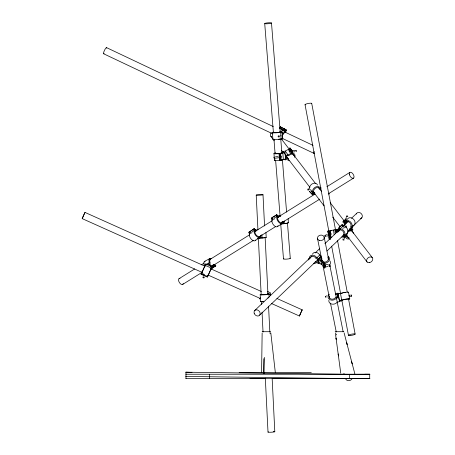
<?xml version="1.0" encoding="UTF-8"?>
<svg xmlns="http://www.w3.org/2000/svg" width="455" height="455" viewBox="0 0 455 455"><rect width="100%" height="100%" fill="white"/><g stroke="black" fill="none" stroke-linecap="round" stroke-linejoin="round"><path stroke-width="0.68" d="M261.585 372.213L262.143 333.054M345.442 234.922L346.869 236.577A3.293 2.178 -47.8 0 0 349.178 237.863M264.059 373.566L264.327 357.363M263.508 373.566L263.82 358.711M345.112 224.412L345.123 223.826L347.575 221.494M270.486 294.209L267.807 294.317A3.293 0.284 -2.8 0 1 263.525 294.703A3.293 0.284 -2.8 0 1 261.671 294.419M295.841 150.753C296.108 149.075 296.853 152.374 295.938 151.27M313.319 263.28L315.349 263.252L316.316 262.728L318.489 263.399L318.978 258.52L320.701 256.876M202.168 272.414L82.201 218.622L83.498 215.471L84.983 212.411L204.955 266.203M84.983 212.451L82.213 218.616M301.892 310.412L302.228 309.815L299.441 316.026L299.999 314.564M204.682 266.391L201.992 272.397L202.117 272.016M210.927 269.189L208.197 275.167M214.817 265.328L214.919 264.719M282.982 152.175L283.112 151.39L285.308 151.083L288.419 149.342L291.871 154.148L292.269 154.154A3.293 2.366 -34.9 0 1 293.867 155.712M289.13 160.513A4.527 3.259 -34.9 0 1 287.253 159.546L285.058 159.853L285.837 155.292L283.112 151.39M288.305 150.008L288.419 149.342M290.125 148.046L289.92 149.251L292.639 153.153L292.849 151.947L290.125 148.046L289.505 148.131L289.147 150.241L289.545 150.252M291.871 154.148L292.229 152.033L289.505 148.131M346.784 221.596L345.311 222.995L342.996 222.097L343.104 221.522L346.039 218.724M346.244 217.376L345.931 219.299L342.996 222.097M343.059 238.34L343.292 237.072M344.378 238.642L344.617 237.374M344.424 235.696L345.851 236.992L344.64 237.26L344.748 236.685L343.798 235.826M349.013 230.401L349.622 230.639L350.003 228.592A4.527 3.646 46.4 0 0 350.97 222.41A4.527 3.646 46.4 0 0 344.48 221.892L343.104 221.522M344.424 222.034L347.421 219.088A4.527 3.646 46.4 0 1 353.905 219.611A4.527 3.646 46.4 0 1 352.938 225.794L352.562 227.836L349.622 230.639M353.325 233.267A4.527 2.997 -47.8 0 0 352.426 231.601L352.801 229.559L351.755 228.609M280.724 156.44C281.002 155.274 281.742 157.584 280.951 157.345M323.425 264.184C323.886 262.063 322.237 265.276 323.329 264.406M289.061 151.452L289.522 151.469L289.551 152.402M345.044 234.74L345.993 235.605L347.842 232.619L348.217 230.577L352.801 229.559M347.165 234.843L347 235.377L345.993 235.605M338.617 230.128L336.165 232.46L337.923 231.919L338.73 230.435L340.181 229.252M269.878 294.448L267.494 292.952M308.626 259.595L308.632 258.713L308.302 260.021M259.862 298.73L259.742 299.066L260.51 297.866M206.928 275.599L207.844 276.179L211.444 268.075L205.114 265.362L205.671 263.974L211.916 266.778L211.359 268.166M345.311 222.995L345.453 222.643A3.293 2.65 46.4 0 1 349.576 222.421A3.293 2.65 46.4 0 1 350.572 226.738M201.076 274.251L201.235 273.864L207.48 276.663L207.321 277.055L201.076 274.251L202.202 271.749L201.918 272.346M204.562 266.579L205.034 265.407L204.426 266.675M207.389 264.747L208.805 263.974L209.363 262.586A4.527 2.349 61.3 0 1 211.16 258.565M210.807 269.383L211.279 268.205M211.916 266.778L211.023 268.643L212.286 267.955L212.843 266.567L213.645 266.653L214.601 265.913L213.839 265.043L212.485 265.43L211.979 266.693L209.761 264.156L210.233 262.984A3.293 1.712 61.3 0 1 210.585 259.555M211.092 268.786L215.818 265.902L214.896 264.85L213.753 265.47M300.084 314.371L300.351 313.757M300.539 313.319L300.738 312.881M300.937 312.437L301.824 310.549M285.78 132.359A4.527 0.904 -61.7 0 0 285.791 131.256L279.688 128.071L280.445 126.78L286.354 129.959L285.751 131.256L279.836 128.077L280.445 126.78M282.236 135.22L282.964 133.656L285.308 131.376L279.398 128.202M282.339 135.527L285.308 131.376M283.909 131.7L285.092 132.331L286.354 129.959M205.671 263.974L204.562 266.294L205.694 265.674M207.48 276.663L207.941 275.696M207.321 277.055L207.827 275.997M269.582 294.715L270.554 292.935L267.506 291.376M324.159 265.856L323.812 266.505L323.044 266.158L321.645 264.315L319.467 263.638L318.517 259.885L320.843 255.46M324.768 268.023L323.812 264.275L324.426 263.104L325.382 266.852L324.768 268.023L324.153 267.836L322.862 262.751L323.368 261.779L321.844 260.095L319.865 259.481L321.349 256.66L321.986 259.162M324.153 267.836L325.234 265.783L325.672 265.845M279.057 216.381L280.291 216.051M313.171 191.51L314.286 192.761L312.784 194.837L312.312 194.592L313.171 193.409L311.044 191.026M312.539 192.22L314.24 194.126L314.951 193.148M302.2 309.844L276.936 298.48M205.114 265.362L201.485 273.523L201.582 273.199L204.642 274.57M342.865 235.542A3.293 2.65 46.4 0 0 343.559 232.243A3.293 2.65 46.4 0 0 340.408 229.929L340.016 229.974L338.912 227.682L341.847 224.884L342.393 224.713L343.184 226.004A4.527 3.646 46.4 0 1 344.401 226.26M338.912 227.682L342.393 224.713M335.676 233.512L334.92 231.936L337.855 229.138L339.146 228.74M334.92 231.936L336.848 231.339L337.246 230.287L339.663 228.171M339.453 227.517L340.084 228.819L343.019 226.021M254.516 310.725L312.022 255.903M315.105 252.969L319.728 248.561M324.864 243.67L339.754 229.474M342.831 226.539L348.485 221.153M351.561 218.212L356.697 213.321M337.923 231.919L339.39 230.514M309.366 259.282A4.527 3.646 46.4 0 1 311.8 255.227A4.527 3.646 46.4 0 1 316.805 257.849L319.74 255.045L320.826 255.386M350.003 228.592L352.938 225.794M259.686 315.116L318.221 259.316M326.952 250.995L344.412 234.353M348.007 230.93L361.873 217.712M318.489 263.399L319.228 262.694M285.837 155.292L288.032 154.99L291.143 153.244L290.973 154.245L288.692 155.61L286.695 155.883L286.201 158.789L288.06 158.533A3.293 2.366 -34.9 0 0 288.533 159.091M281.941 138.57L280.98 138.73M254.299 228.655L249.169 232.084L254.299 228.655L255.494 230.901L254.544 231.578M249.846 233.369L250.904 232.619M251.962 231.874L254.925 229.832L254.516 230.054A4.527 2.383 54.7 0 0 256.455 236.247A4.527 2.383 54.7 0 0 260.556 235.684L261.898 235.44L257.143 238.807M254.408 230.457L255.465 229.707L257.018 230.122M272.34 219.208L272.255 219.264A4.527 2.429 58.1 0 0 273.768 225.219A4.527 2.429 58.1 0 0 278.033 225.731M254.601 231.783L256.41 230.787M272.113 218.77L271.663 217.899L276.572 214.845L277.163 216.21A4.527 2.429 58.1 0 0 279.137 222.637A4.527 2.429 58.1 0 0 283.05 221.687L284.329 221.318L281.895 222.831M255.232 240.615L259.987 237.248M276.572 214.845L276.936 214.737L277.914 217.171A3.293 1.763 58.1 0 0 279.142 221.653A3.293 1.763 58.1 0 0 282.168 221.608M276.936 214.737L271.663 217.899M321.054 187.363L320.149 187.926L320.968 188.848M273.95 218.207L277.249 216.153M277.135 217.649L278.119 217.035M179.008 278.705L194.694 268.945M201.332 264.816L204.352 262.939M209.181 259.936L249.607 234.786M254.436 231.777L272.539 220.516M277.368 217.513L314.78 194.239M326.849 186.732L349.781 172.462M277.647 217.462L279.017 216.842M281.958 222.364L283.05 221.687M182.813 284.335L202.122 272.323M212.383 265.936L253.412 240.411M258.844 237.032L275.741 226.522M281.173 223.143L319.791 199.114M328.243 193.858L353.586 178.093M277.624 226.459L282.532 223.405M314.911 262.137L315.616 261.705L317.59 262.319L317.903 259.208L316.06 258.639A3.293 2.65 46.4 0 0 312.926 256.296A3.293 2.65 46.4 0 0 310.418 258.252M250.17 233.193L249.761 233.415A4.527 2.383 54.7 0 0 251.228 239.131A4.527 2.383 54.7 0 0 255.67 239.967M204.477 261.46L209.613 258.65M209.363 262.586L204.227 265.396A4.527 2.349 61.3 0 1 205.16 261.215M212.502 265.288L214.043 264.446L215.659 266.294M210.944 266.272L212.485 265.43M212.809 265.606L213.839 265.043M212.32 267.165L214.601 265.913M210.682 268.712L215.818 265.902M255.494 230.901L255.278 231.015A3.293 1.735 54.7 0 0 255.812 234.501A3.293 1.735 54.7 0 0 258.94 236.424M281.435 132.291L281.344 131.159L280.621 131.518L281.241 131.933L279.984 131.762M273.119 132.115A4.527 0.597 -4.6 0 0 274.297 132.843A4.527 0.597 -4.6 0 0 280.507 132.223L282.214 132.035L282.754 138.803L281.048 138.985A4.527 0.597 -4.6 0 1 275.446 139.605A4.527 0.597 -4.6 0 1 273.074 139.099M280.496 158.09L280.655 160.12L285.558 159.375L285.018 152.607L280.115 153.352L280.388 156.736M186.419 376.501L185.828 376.444L349.429 378.588L369.83 378.532L364.774 378.492M328.59 231.288L329.187 231.06L330.233 237.669L329.63 237.897A4.527 0.961 -9 0 0 330.637 239.08M329.596 231.282L329.909 231.163L330.33 233.807M330.432 234.473L330.956 237.777L330.643 237.897A3.293 0.7 -9 0 0 330.768 238.721M326.565 236.208L327.827 235.809M327.85 231.112L328.715 231.237L329.761 237.851L328.897 237.72L327.85 231.112L329.909 231.163M331.49 237.493L331.012 237.425L329.966 230.81L335.398 229.57L337.132 229.826M333.299 230.457L334.471 230.099M342.643 228.262L345.1 227.5M325.615 235.076L327.333 234.552M328.897 237.72L330.956 237.777M273.154 219.338L274.632 218.9M280.962 223.883L284.324 223.644A4.527 0.722 -2 0 0 287.987 222.523M331.012 237.425L331.809 237.209M331.229 230.77L329.966 230.81M281.861 159.864L280.655 160.12M348.78 231.328L351.704 230.679M344.748 236.685L346.869 236.213M280.138 215.852L280.735 215.727M348.814 295.432L350.532 295.102M335.608 293.646L337.98 293.196L338.179 294.186L338.105 293.885L340.476 293.435A4.527 0.54 -10.7 0 1 346.022 292.235A4.527 0.54 -10.7 0 1 348.337 292.451M326.383 295.949L327.122 295.807M335.426 294.413L337.047 294.106L337.718 297.462M339.874 293.685L341.216 293.429M329.357 294.146A4.527 3.623 -11.3 0 0 329.773 299.6A4.527 3.623 -11.3 0 0 336.416 298.065L338.793 297.615L339.601 301.642L337.223 302.092A4.527 3.623 -11.3 0 1 331.82 304.088A4.527 3.623 -11.3 0 1 328.891 300.272M350.782 296.438L349.065 296.762M349.008 299.396A4.527 0.54 -10.7 0 0 347.882 298.85A4.527 0.54 -10.7 0 0 341.739 300.112L339.362 300.567L339.532 301.216L341.904 300.761M342.194 300.601L340.573 300.909L340.465 300.493L342.473 300.112A3.293 0.392 -10.7 0 1 346.955 299.128A3.293 0.392 -10.7 0 1 348.052 299.481M251.206 233L252.036 232.852M257.974 238.221L262.029 238.005A4.527 0.392 -2.8 0 0 265.891 237.277M280.115 153.352L283.658 152.67L282.18 152.351M281.599 152.271L285.018 152.607M291.922 150.798L295.318 150.332M292.229 152.033L292.849 151.947M275.32 152.925A4.527 0.597 -4.6 0 0 274.331 153.688A4.527 0.597 -4.6 0 0 278.858 153.676L280.274 153.699L280.815 160.467L279.398 160.444A4.527 0.597 -4.6 0 1 275.207 160.507A4.527 0.597 -4.6 0 1 275.019 159.904M293.538 151.942L294.891 151.754M278.232 156.446L275.463 156.821M274.996 158.26L279.751 157.601M282.202 159.711L284.199 159.432M279.296 160.291L280.815 160.467M280.274 153.699L278.756 153.523A3.293 0.432 -4.6 0 1 275.628 153.562A3.293 0.432 -4.6 0 1 275.69 153.09M340.084 228.819L340.243 228.802A4.527 3.646 46.4 0 1 344.896 233.068A4.527 3.646 46.4 0 1 341.722 237.061M279.922 131.211L281.344 131.159M282.214 132.035L279.529 132.2A3.293 0.432 -4.6 0 1 275.303 132.655A3.293 0.432 -4.6 0 1 273.825 132.229M281.463 138.855L282.754 138.803M308.553 378.492L272.568 378.56M265.714 378.571L250.028 378.344M262.165 331.706L270.674 331.706M335.17 331.706L343.804 331.706M239.148 372.662L311.288 372.662M185.828 374.238L369.841 374.238M185.828 378.492L369.841 378.492M364.774 374.238L369.83 374.277L349.429 374.334L185.828 372.196L192.01 372.417M258.559 238.113L259.748 238.124M285.092 132.331L285.194 132.337A3.293 0.66 -61.7 0 1 285.268 132.627M290.085 149.257L289.317 149.234L292.042 153.142L292.804 153.159A4.527 3.259 -34.9 0 1 294.607 157.356M280.604 215.755L278.983 215.778L280.786 215.898M280.832 223.672L282.652 223.786M267.347 294.078L269.161 294.129L268.439 293.97M338.674 230.048L338.27 229.991L338.85 231.203M335.056 229.917L337.138 230.219M285.558 159.375L284.585 159.17L285.058 159.853M328.806 265.049L324.768 263.798M316.805 257.849L318.978 258.52M318.517 259.885L320.69 260.561L321.19 261.562L322.862 262.751M320.821 263.235L322.14 263.644M323.812 264.275L323.198 264.082L324.278 262.029L324.716 262.091A3.293 2.719 -14.3 0 0 327.839 260.539A3.293 2.719 -14.3 0 0 327.771 257.61M314.24 194.126L314.945 194.359M279.558 216.074L278.068 215.767L278.625 216.853M345.123 223.826L344.031 223.399L344.338 225.504M210.79 268.82L261.369 291.501M208.003 275.03L260.533 298.582M271.555 303.525L299.441 316.026M106.572 47.639L273.279 126.564M284.819 132.03L313.034 145.384M103.66 53.787L272.932 133.929M282.549 138.485L313.967 153.358M310.537 189.877L311.573 190.412M280.24 126.882L286.149 130.062M280.138 131.387L283.687 133.292M281.975 133.122L282.964 133.656M314.286 192.761L314.018 192.539A3.293 2.497 -41.7 0 1 315.554 188.097A3.293 2.497 -41.7 0 1 319.49 189.269M350.993 230.31L352.426 231.601M344.429 235.144L345.857 236.441L345.851 237.14A4.527 2.997 -47.8 0 0 348.871 238.938M343.69 236.401L344.64 237.26M319.785 188.524L320.633 189.479A4.527 3.43 -41.7 0 0 315.52 187.028A4.527 3.43 -41.7 0 0 313.063 193.312L313.569 193.75L311.442 191.367M312.784 194.837L309.337 191.254L312.312 194.592M208.805 263.974L212.286 267.955M281.605 139.236L289.767 149.894M292.775 153.818L315.554 183.553M318.563 187.477L321.571 191.407M330.165 202.623L344.344 221.136M350.794 229.553L372.275 257.598M270.844 136.346L274.28 140.834M281.588 150.372L282.873 152.055M286.314 156.543L309.946 187.397M313.387 191.885L324.131 205.91M332.724 217.132L340.027 226.664M346.477 235.081L367.1 262.006M285.308 151.083L288.032 154.99M283.977 151.981L284.756 153.096M286.695 156.577L288.06 158.533M255.465 229.707L256.029 230.776M253.924 228.717L254.601 230.002M341.847 224.884L342.74 226.738M338.685 229.104L339.202 230.185M351.709 361.918L351.601 361.52L354.854 373.839M346.807 343.235L346.704 342.837L352.233 363.903L352.13 363.505M344.116 332.895L347.12 344.424L347.017 344.025M324.756 263.906L325.075 265.157M323.368 261.779L323.687 263.03M321.844 260.095L322.163 261.346M320.69 260.561L321.645 264.315M324.159 237.072L328.698 259.725M329.665 264.531L336.273 297.479M336.416 298.065L343.155 331.803M317.527 238.613L322.072 261.261M323.039 266.067L329.505 298.332M330.472 303.138L336.251 331.968M336.495 334.931L336.336 334.124M325.763 296.666C325.422 294.92 326.138 298.628 325.786 296.842M348.502 292.252L349.764 298.935M311.721 103.404L335.591 230.241M337.559 240.695L347.267 292.269M348.45 298.537L355.139 334.084M305.032 104.661L328.902 231.504M330.085 237.772L330.347 239.165M331.661 246.138L340.579 293.526M341.762 299.799L348.45 335.341M340.476 293.435L341.739 300.112M338.105 293.885L339.532 301.216M339.316 300.078L339.601 301.642M337.98 293.196L338.793 297.615M337.047 294.106L337.564 296.922L335.551 297.303A3.293 2.639 -11.3 0 1 331.689 299.145A3.293 2.639 -11.3 0 1 329.278 296.404M335.398 229.57L335.659 231.231M333.464 230.167L334.197 234.797M328.396 230.941L329.437 237.555M335.335 332.895L336.205 339.259L336.148 338.861M338.395 355.554L338.446 355.952L336.04 338.065L336.097 338.463M340.721 373.049L338.179 353.967L338.236 354.365M270.827 333.054L275.286 372.213M282.009 132.138L282.549 138.906M282.822 152.914L283.363 159.682M280.599 132.189L281.139 138.957M271.498 23.006A3.401 0.449 -4.6 0 1 266.408 23.797A3.401 0.449 -4.6 0 1 266.408 23.017A3.401 0.449 -4.6 0 1 271.498 23.006L280.217 132.286M280.775 139.293L281.895 153.301M282.396 159.608L286.587 212.144M287.429 222.654L290.279 258.377M280.627 153.46L281.167 160.228M279.66 153.79L280.2 160.552M279.199 153.471L279.74 160.24M279.046 153.659L279.586 160.422M264.713 23.541L273.432 132.82M273.938 139.122L275.11 153.835M275.611 160.137L280.087 216.182M280.701 223.883L283.493 258.912M272.374 132.519L272.915 139.287M273.961 153.545L274.234 156.924M274.342 158.277L274.501 160.308M270.492 294.146L270.554 295.574M265.947 232.613L266.186 237.385M269.144 297.087L268.968 294.3A4.527 0.392 -2.9 0 1 262.654 294.829A4.527 0.392 -2.9 0 1 260.971 294.339M270.031 332.383L270.099 333.748M263.007 194.74A3.401 0.296 -2.8 0 1 257.911 195.246A3.401 0.296 -2.8 0 1 257.911 194.734A3.401 0.296 -2.8 0 1 263.007 194.74L264.56 225.959M265.129 237.317L267.989 294.789M268.552 306.147L269.826 331.689M272.158 378.52L274.803 431.744M261.858 234.598L262.029 238.005M260.59 236.367L260.687 238.244M256.211 195.076L257.939 229.843M258.366 238.357L261.193 295.124M261.511 301.511L261.648 304.349M262.04 312.158L263.03 332.025M265.322 378.15L268.006 432.079M260.18 294.613L260.522 301.426M288.18 218.673L288.328 222.728M284.227 220.942L284.324 223.644M282.976 222.159L283.044 224.019M369.705 374.238L369.716 378.543M349.429 374.238L349.429 378.492M344.35 374.238L344.35 373.902L343.565 373.902L343.565 374.238M209.641 374.238L209.641 378.492M185.976 372.179L185.976 378.492M280.07 138.968A3.293 0.432 -4.6 0 1 278.397 139.253M282.305 138.73A4.527 0.904 -61.7 0 1 281.321 138.872M281.344 135.891A0.682 0.643 63.4 0 1 280.633 135.778M281.395 130.067A0.682 0.643 63.4 0 1 282.367 129.857A0.682 0.643 63.4 0 1 282.43 130.892M283.636 128.947A0.682 0.643 63.4 0 1 284.87 129.334M291.081 149.615A4.527 3.259 -34.9 0 1 291.843 150.304M341.824 293.219A3.293 0.392 -10.7 0 1 342.695 292.986M343.713 292.764A3.293 0.392 -10.7 0 1 345.669 292.451M329.01 193.153A4.527 2.429 58.1 0 1 328.982 194.2M310.083 189.98A4.527 3.43 -41.7 0 1 311.954 184.036A4.527 3.43 -41.7 0 1 317.499 185.026M313.802 192.226A0.682 0.427 -62.6 0 1 313.683 192.442M286.474 223.166A3.293 0.523 -2 0 1 284.739 223.416M205.097 265.788A3.293 1.712 61.3 0 1 204.756 264.867M346.022 222.205A0.682 0.347 10.5 0 1 346.591 222.779A0.682 0.347 10.5 0 1 345.493 222.722M343.855 239.512A0.682 0.347 10.5 0 1 343.935 240.075A0.682 0.347 10.5 0 1 342.888 239.836A0.682 0.347 10.5 0 1 343.337 239.387M345.624 226.903A4.527 3.646 46.4 0 1 347.899 230.878A4.527 3.646 46.4 0 1 345.857 234.069M328.027 232.232A4.527 0.961 -9 0 1 327.998 231.635M331.268 234.729A0.682 0.375 72.8 0 1 330.757 233.893A0.682 0.375 72.8 0 1 331.212 233.478M325.592 235.974A0.682 0.375 72.8 0 1 325.194 236.537A0.682 0.375 72.8 0 1 324.796 235.542A0.682 0.375 72.8 0 1 325.399 235.491M312.528 254.129A4.527 3.646 46.4 0 1 315.941 252.394A4.527 3.646 46.4 0 1 319.74 255.045M328.157 256.381A4.527 3.737 -14.3 0 1 329.119 260.601A4.527 3.737 -14.3 0 1 324.608 263.126L323.767 263.007L324.722 266.761L325.564 266.88A4.527 3.737 -14.3 0 0 328.214 266.203M329.949 260.988A4.527 3.737 -14.3 0 1 329.318 265.379M264.81 237.391A3.293 0.284 -2.8 0 1 264.764 237.573M263.496 237.777A3.293 0.284 -2.8 0 1 261.477 237.925M263.69 301.637A4.527 0.392 -2.8 0 1 260.698 301.295M263.889 301.517A3.293 0.284 -2.9 0 1 261.847 301.42M268.001 298.213A0.682 0.677 0 0 1 268.649 297.507M314.462 153.13A3.401 0.728 -64.7 0 1 314.149 151.481M104.155 53.559A3.401 0.728 -64.7 0 1 104.457 50.403A3.401 0.728 -64.7 0 1 106.709 48.162M271.936 136.966A3.401 2.542 -37.5 0 1 271.39 132.564M289.971 258.218A3.401 0.449 -4.6 0 1 286.764 259.105A3.401 0.449 -4.6 0 1 283.909 258.662M305.493 104.86A3.401 0.58 -10.7 0 1 308.149 103.49A3.401 0.58 -10.7 0 1 311.465 103.7M352.17 378.418A3.401 2.724 -11.3 0 1 348.57 380.63A3.401 2.724 -11.3 0 1 345.561 378.31M183.246 283.516A3.401 1.826 58.1 0 1 179.424 282.583A3.401 1.826 58.1 0 1 179.992 278.505M356.333 214.026A3.401 2.741 46.4 0 1 361.298 213.657A3.401 2.741 46.4 0 1 360.559 218.548M273.245 431.573A3.401 0.296 -2.8 0 1 274.308 431.92A3.401 0.296 -2.8 0 1 269.707 432.25A3.401 0.296 -2.8 0 1 268.422 431.914M329.699 266.226C329.938 267.938 330.603 263.997 329.699 266.226M273.973 157.168C273.745 159.477 275.212 157.18 273.973 157.168M351.283 295.045L351.516 296.296L351.283 295.045M278.159 136.335A0.682 0.643 63.4 0 0 279.103 137.012A0.682 0.643 63.4 0 0 279.16 135.852A0.682 0.643 63.4 0 0 278.159 136.335M308.268 189.985A0.682 0.427 -62.6 0 0 308.598 188.888A0.682 0.427 -62.6 0 0 307.756 189.411A0.682 0.427 -62.6 0 0 308.268 189.985M271.601 218.645A0.682 0.569 73.8 0 0 272.255 219.589A0.682 0.569 73.8 0 0 272.579 218.531A0.682 0.569 73.8 0 0 271.601 218.645M203.106 277.652A0.682 0.535 21.9 0 0 204.232 277.652A0.682 0.535 21.9 0 0 203.504 276.816A0.682 0.535 21.9 0 0 203.106 277.652M346.596 216.347A0.682 0.347 10.5 0 0 347.757 216.461A0.682 0.347 10.5 0 0 347.102 215.869A0.682 0.347 10.5 0 0 346.596 216.347M345.658 226.203A0.682 0.375 72.8 0 0 346.227 227.153A0.682 0.375 72.8 0 0 346.312 226.129A0.682 0.375 72.8 0 0 345.658 226.203M248.902 232.368A0.682 0.563 79.8 0 0 249.545 233.301A0.682 0.563 79.8 0 0 249.863 232.221A0.682 0.563 79.8 0 0 248.902 232.368M369.614 262.603A3.401 2.542 -37.5 0 0 372.423 257.775A3.401 2.542 -37.5 0 0 367.031 259.037A3.401 2.542 -37.5 0 0 369.614 262.603M350.009 335.534A3.401 0.58 -10.7 0 0 355.139 334.124A3.401 0.58 -10.7 0 0 350.236 334.476A3.401 0.58 -10.7 0 0 350.009 335.534M319.586 240.479A3.401 2.724 -11.3 0 0 324.188 237.22A3.401 2.724 -11.3 0 0 318.756 235.832A3.401 2.724 -11.3 0 0 319.586 240.479M349.417 174.561A3.401 1.826 58.1 0 0 353.421 178.201A3.401 1.826 58.1 0 0 352.21 173.076A3.401 1.826 58.1 0 0 349.417 174.561M254.197 313.29A3.401 2.741 46.4 0 0 259.424 315.406A3.401 2.741 46.4 0 0 257.684 310.065A3.401 2.741 46.4 0 0 254.197 313.29"/></g></svg>
